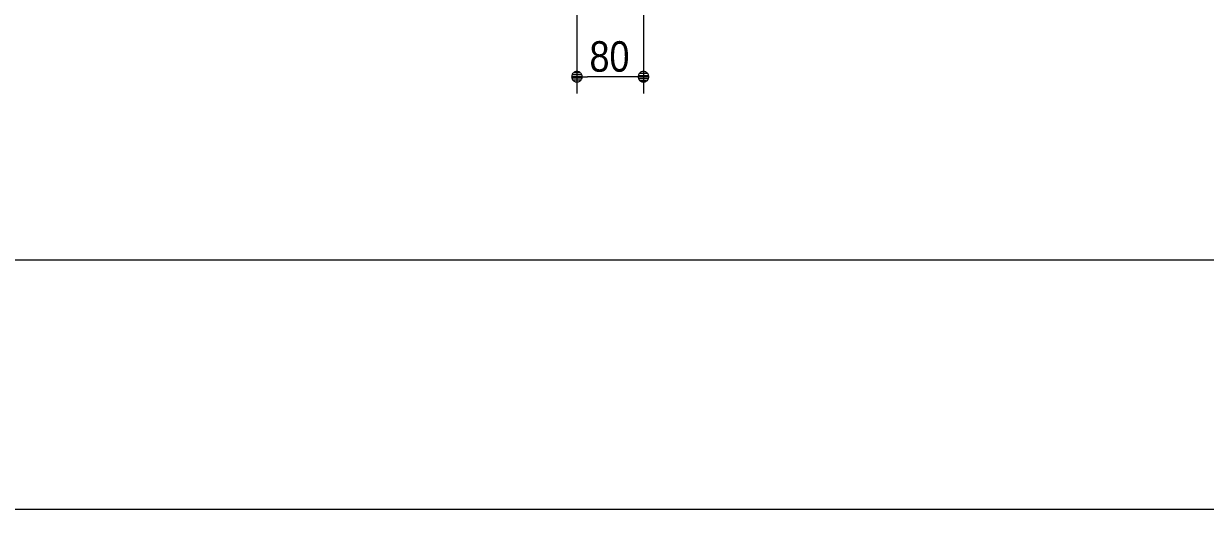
# Model space of a CAD drawing. Units: millimetres, scale not verified. Extents: x -6062 to 6062, y -3045 to 3045.
# Drawn here: x -2191 to -771, y -2770 to -2186 of the extents above; entities that cross this region are included whole.
import ezdxf
from ezdxf.enums import TextEntityAlignment as Align

# ---------------------------------------------------------------- set-up
doc = ezdxf.new("R2010")
doc.units = ezdxf.units.MM
doc.header["$LTSCALE"] = 20
for name, color, linetype, lineweight in [('0-1_0', 7, 'Continuous', 9), ('0-4_2寸法-1', 7, 'Continuous', 9), ('0-5_1図面枠', 7, 'Continuous', 9)]:
    doc.layers.add(name, color=color, linetype=linetype, lineweight=lineweight)
doc.styles.add('ＭＳ Ｐゴシック', font='')
doc.styles.get('ＭＳ Ｐゴシック').set_extended_font_data('MS PGothic')

# ---------------------------------------------------------------- blocks, each defined once
blk = doc.blocks.new('_Dot')
at = {"layer": '0-1_0'}
for p, q in [((-10, 0), (-20, 0)), ((9.78, 2), (-9.78, 2)), ((7.99, 6), (-7.99, 6)), ((9.16, -3.98), (-9.16, -3.98)), ((6, -7.98), (-6, -7.98))]:
    blk.add_line(p, q, dxfattribs=at)
for points in [[(10, 0), (9.92, 1.25), (9.69, 2.49), (9.3, 3.68), (8.76, 4.82), (8.09, 5.88), (7.29, 6.85), (6.37, 7.71), (5.36, 8.44), (4.26, 9.05), (3.09, 9.51), (1.87, 9.82), (0.63, 9.98), (-0.63, 9.98), (-1.87, 9.82), (-3.09, 9.51), (-4.26, 9.05), (-5.36, 8.44), (-6.37, 7.71), (-7.29, 6.85), (-8.09, 5.88), (-8.76, 4.82), (-9.3, 3.68), (-9.69, 2.49), (-9.92, 1.25), (-10, 0), (0, 0)], [(-10, 0), (-9.92, -1.25), (-9.69, -2.49), (-9.3, -3.68), (-8.76, -4.82), (-8.09, -5.88), (-7.29, -6.85), (-6.37, -7.71), (-5.36, -8.44), (-4.26, -9.05), (-3.09, -9.51), (-1.87, -9.82), (-0.63, -9.98), (0.63, -9.98), (1.87, -9.82), (3.09, -9.51), (4.26, -9.05), (5.36, -8.44), (6.37, -7.71), (7.29, -6.85), (8.09, -5.88), (8.76, -4.82), (9.3, -3.68), (9.69, -2.49), (9.92, -1.25), (10, 0), (0, 0)]]:
    blk.add_lwpolyline(points, close=True, dxfattribs=at)
blk = doc.blocks.new('グループ-81')
at = {"layer": '0-5_1図面枠'}
blk.add_line((-80000, -49400), (80000, -49400), dxfattribs=at)
blk.add_lwpolyline([(-80000, 55400), (80000, 55400), (80000, -55400), (-80000, -55400)], close=True, dxfattribs=at)
blk = doc.blocks.new('図面枠')
at = {"layer": '0-5_1図面枠'}
blk.add_blockref('グループ-81', (0, 0), dxfattribs=at)

msp = doc.modelspace()

# ---------------------------------------------------------------- linework, layer by layer
at = {"layer": '0-4_2寸法-1'}
for p, q in [((-1526.04, -2006), (-1526.04, -2270)), ((-1446.04, -2020), (-1446.04, -2270)), ((-1458.75, -2250), (-1513.32, -2250))]:
    msp.add_line(p, q, dxfattribs=at)

# ---------------------------------------------------------------- block references
at = {"layer": '0-4_2寸法-1', "xscale": 0.6356201, "yscale": 0.6356201, "rotation": 180}
msp.add_blockref('_Dot', (-1526.04, -2250), dxfattribs=at)
at = {"layer": '0-4_2寸法-1', "xscale": 0.6356201, "yscale": 0.6356201}
msp.add_blockref('_Dot', (-1446.04, -2250), dxfattribs=at)
at = {"layer": '0-5_1図面枠', "xscale": 0.05, "yscale": 0.05}
msp.add_blockref('図面枠', (-1787.5, 0), dxfattribs=at)

# ---------------------------------------------------------------- texts
at = {"layer": '0-4_2寸法-1', "style": 'ＭＳ Ｐゴシック', "width": 0.9}
msp.add_text('80', height=36.66, dxfattribs=at).set_placement((-1510.92, -2254.96), align=Align.BOTTOM_LEFT)

doc.saveas('drawing.dxf')
